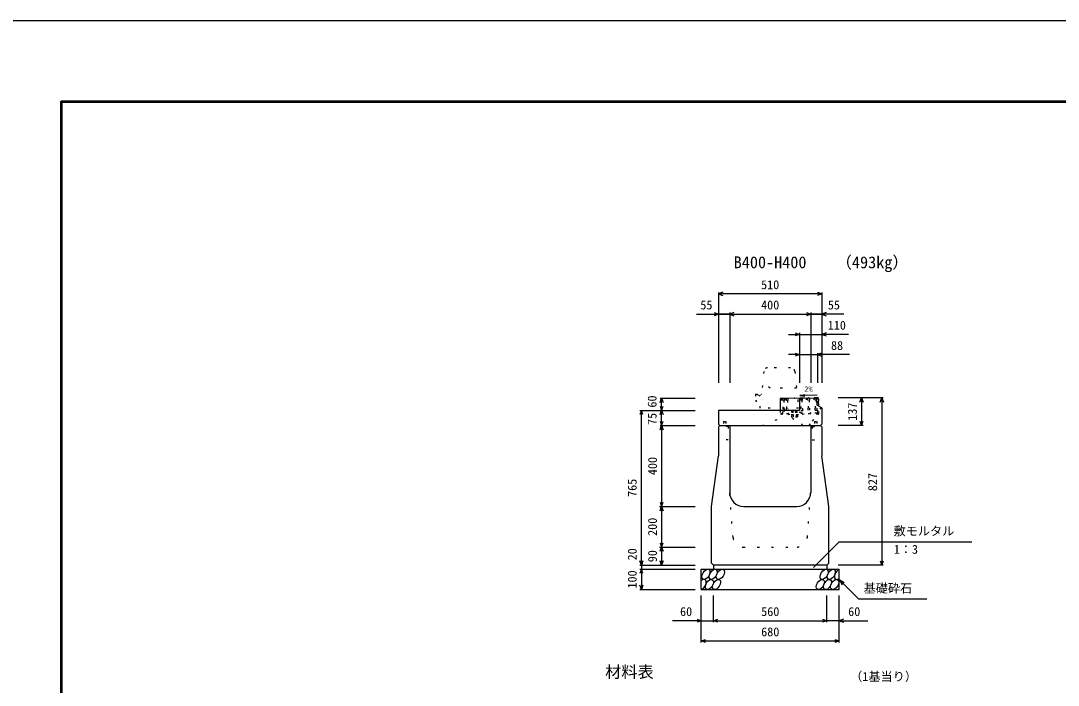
# Model space of a CAD drawing. Units: millimetres, scale not verified. Extents: x -12600 to 12600, y -5940 to 5940.
# Drawn here: x -4000 to 1122, y 2659 to 5940 of the extents above; entities that cross this region are included whole.
import ezdxf
from ezdxf.enums import TextEntityAlignment as Align

# ---------------------------------------------------------------- set-up
doc = ezdxf.new("R2010")
doc.units = ezdxf.units.MM
doc.header["$LTSCALE"] = 40
doc.linetypes.add('DOTTED', pattern=[1.75, 0.25, -1.5])
for name, color, linetype, lineweight in [('0-0_DIM', 7, 'Continuous', 25), ('0-1_Defpoints', 5, 'Continuous', 25), ('0-2_HATCH', 6, 'DOTTED', 25), ('0-5_OUTLINE', 3, 'Continuous', 25), ('0-6_OUTLINE2', 4, 'DOTTED', 25), ('0-7_TXT', 7, 'Continuous', 25), ('0-8_WAKU', 3, 'Continuous', 25)]:
    doc.layers.add(name, color=color, linetype=linetype, lineweight=lineweight)
doc.styles.add('ＭＳ ゴシック', font='')
doc.styles.get('ＭＳ ゴシック').set_extended_font_data('MS Gothic')

msp = doc.modelspace()

# ---------------------------------------------------------------- linework, layer by layer
at = {"layer": '0-0_DIM'}
for p, q in [((-555, 4598.96), (-555, 4151.46)), ((-45, 4591.46), (-555, 4591.46)), ((-45, 4598.96), (-45, 4151.46)), ((-663.38, 4491.46), (-555, 4491.46)), ((-500, 4491.46), (-555, 4491.46)), ((-555, 4491.46), (-500, 4491.46)), ((-500, 4498.96), (-500, 4151.46)), ((-500, 4491.46), (-100, 4491.46)), ((-100, 4498.96), (-100, 4151.46)), ((-100, 4491.46), (-45, 4491.46)), ((-45, 4491.46), (-100, 4491.46)), ((63.38, 4491.46), (-45, 4491.46)), ((-210, 4391.46), (-155, 4391.46)), ((-155, 4398.96), (-155, 4151.46)), ((-155, 4391.46), (-45, 4391.46)), ((86.52, 4391.46), (-45, 4391.46)), ((-155, 4291.46), (-210, 4291.46)), ((-155, 4291.46), (-67, 4291.46)), ((-67, 4298.96), (-67, 4151.46)), ((91.78, 4291.46), (-67, 4291.46)), ((-843.5, 4076.46), (-671, 4076.46)), ((-836, 4016.46), (-836, 4076.46)), ((258.5, 4078.46), (36, 4078.46)), ((151, 4078.46), (151, 3941.46)), ((251, 4078.46), (251, 3251.46)), ((-943.5, 4016.46), (-671, 4016.46)), ((-936, 3251.46), (-936, 4016.46)), ((-836, 3941.46), (-836, 4016.46)), ((-843.5, 3941.46), (-671, 3941.46)), ((158.5, 3941.46), (36, 3941.46)), ((-846.75, 3541.46), (-674.25, 3541.46)), ((-843.5, 3541.46), (-671, 3541.46)), ((-846.75, 3341.46), (-671, 3341.46)), ((-836, 3341.46), (-836, 3251.46)), ((-86.23, 3240.65), (40, 3366.89)), ((40, 3366.89), (694.81, 3366.89)), ((-943.5, 3251.46), (-671, 3251.46)), ((-943.5, 3231.46), (-671, 3231.46)), ((-936, 3251.46), (-936, 3231.46)), ((-936, 3231.46), (-936, 3131.46)), ((258.5, 3251.46), (36, 3251.46)), ((40, 3181.46), (135.76, 3085.71)), ((40, 3181.46), (65.98, 3166.46)), ((40, 3181.46), (55, 3155.48)), ((-943.5, 3131.46), (-671, 3131.46)), ((-640, 2870.1), (-640, 3101.46)), ((-580, 2970.1), (-580, 3101.46)), ((-20, 2970.1), (-20, 3101.46)), ((40, 2870.1), (40, 3101.46)), ((135.76, 3085.71), (473.31, 3085.71)), ((-640, 2977.6), (-781.79, 2977.6)), ((-640, 2977.6), (-580, 2977.6)), ((-580, 2977.6), (-20, 2977.6)), ((40, 2977.6), (-20, 2977.6)), ((40, 2977.6), (181.79, 2977.6)), ((-640, 2877.6), (40, 2877.6))]:
    msp.add_line(p, q, dxfattribs=at)
for points in [[(-533.86, 4599.16), (-555, 4591.46), (-533.86, 4583.77)], [(-66.14, 4599.16), (-45, 4591.46), (-66.14, 4583.77)], [(-576.14, 4499.16), (-555, 4491.46), (-576.14, 4483.77)], [(-478.86, 4499.16), (-500, 4491.46), (-478.86, 4483.77)], [(-121.14, 4499.16), (-100, 4491.46), (-121.14, 4483.77)], [(-23.86, 4499.16), (-45, 4491.46), (-23.86, 4483.77)], [(-176.14, 4399.16), (-155, 4391.46), (-176.14, 4383.77)], [(-23.86, 4399.16), (-45, 4391.46), (-23.86, 4383.77)], [(-176.14, 4299.16), (-155, 4291.46), (-176.14, 4283.77)], [(-45.86, 4299.16), (-67, 4291.46), (-45.86, 4283.77)], [(-843.7, 4055.32), (-836, 4076.46), (-828.3, 4055.32)], [(143.3, 4057.32), (151, 4078.46), (158.7, 4057.32)], [(243.3, 4057.32), (251, 4078.46), (258.7, 4057.32)], [(-928.3, 3995.32), (-936, 4016.46), (-943.7, 3995.32)], [(-843.7, 4037.61), (-836, 4016.46), (-828.3, 4037.61)], [(-843.7, 3995.32), (-836, 4016.46), (-828.3, 3995.32)], [(-843.7, 3962.61), (-836, 3941.46), (-828.3, 3962.61)], [(143.3, 3962.61), (151, 3941.46), (158.7, 3962.61)], [(-843.7, 3920.32), (-836, 3941.46), (-828.3, 3920.32)], [(-836, 3941.46), (-836, 3541.46), (-836, 3341.46)], [(-843.7, 3562.61), (-836, 3541.46), (-828.3, 3562.61)], [(-843.7, 3520.32), (-836, 3541.46), (-828.3, 3520.32)], [(-843.7, 3362.61), (-836, 3341.46), (-828.3, 3362.61)], [(-843.7, 3320.32), (-836, 3341.46), (-828.3, 3320.32)], [(-928.3, 3272.61), (-936, 3251.46), (-943.7, 3272.61)], [(-928.3, 3210.32), (-936, 3231.46), (-943.7, 3210.32)], [(-828.3, 3272.61), (-836, 3251.46), (-843.7, 3272.61)], [(243.3, 3272.61), (251, 3251.46), (258.7, 3272.61)], [(-928.3, 3152.61), (-936, 3131.46), (-943.7, 3152.61)], [(-661.14, 2985.29), (-640, 2977.6), (-661.14, 2969.9)], [(-558.86, 2969.9), (-580, 2977.6), (-558.86, 2985.29)], [(-41.14, 2985.29), (-20, 2977.6), (-41.14, 2969.9)], [(61.14, 2985.29), (40, 2977.6), (61.14, 2969.9)], [(-618.86, 2869.9), (-640, 2877.6), (-618.86, 2885.29)], [(18.86, 2885.29), (40, 2877.6), (18.86, 2869.9)]]:
    msp.add_lwpolyline(points, dxfattribs=at)
at = {"layer": '0-1_Defpoints'}
msp.add_lwpolyline([(-4200, -5940), (12600, -5940), (12600, 5940), (-4200, 5940)], close=True, dxfattribs=at)
at = {"layer": '0-2_HATCH'}
for p, q in [((-240.76, 3994.82), (-242.28, 4074.8)), ((-71.31, 4077.56), (-238.28, 4074.38)), ((-219.61, 4074.73), (-231.23, 4072.04)), ((-219.5, 4068.73), (-231.16, 4068.51)), ((-212.61, 4074.87), (-211.19, 3999.88)), ((-61.32, 4078.25), (-155, 4076.46)), ((-148.96, 4076.08), (-147.53, 4001.09)), ((-113.63, 4076.75), (-141.85, 4070.21)), ((-113.52, 4070.75), (-141.85, 4070.21)), ((-78.31, 4077.42), (-106.52, 4070.89)), ((-78.19, 4071.43), (-106.52, 4070.89)), ((-64.46, 4007.17), (-65.82, 4078.16)), ((-61, 4061.56), (-61.32, 4078.25)), ((-68.88, 4002.59), (-240.85, 3999.31)), ((-62.79, 3998.2), (-240.76, 3994.82)), ((-236.85, 3999.39), (-237.32, 4024.39)), ((-237.13, 4014.39), (-211.47, 4014.88)), ((-147.62, 4005.59), (-211.27, 4004.38)), ((-195.54, 3995.68), (-162.54, 3996.31)), ((-190, 4014.14), (-192.46, 4012.22)), ((-192.3, 4004.72), (-192.46, 4012.22)), ((-166.06, 4005.26), (-192.3, 4004.72)), ((-192.06, 4012.57), (-190, 4014.14)), ((-168.75, 4014.58), (-190, 4014.14)), ((-186.06, 4004.85), (-186.21, 4012.35)), ((-172.31, 4005.13), (-172.46, 4012.63)), ((-166.63, 4013.09), (-168.75, 4014.58)), ((-166.06, 4005.26), (-166.21, 4012.76)), ((-162.54, 3996.31), (-162.51, 3994.81)), ((-147.82, 4016.09), (-70.16, 4017.57)), ((-110.87, 4001.79), (-110.79, 3997.29)), ((-70.35, 4027.57), (-69.88, 4002.57)), ((-59.85, 4001.26), (-60.53, 4036.63)), ((-192.63, 3981.73), (-192.86, 3994.23)), ((-164.92, 3982.26), (-192.63, 3981.73)), ((-185.94, 3994.36), (-185.7, 3981.86)), ((-172.08, 3994.62), (-171.85, 3982.13)), ((-165.16, 3994.76), (-164.92, 3982.26))]:
    msp.add_line(p, q, dxfattribs=at)
at = {"layer": '0-2_HATCH', "linetype": 'Continuous'}
msp.add_line((-60.53, 4036.63), (-61, 4061.56), dxfattribs=at)
msp.add_lwpolyline([(-155, 4076.46), (-251.28, 4074.63), (-250.18, 4016.46)], dxfattribs=at)
at = {"layer": '0-2_HATCH'}
for points in [[(-237.32, 4024.39), (-235.82, 4024.41), (-236.59, 4064.41), (-238.09, 4064.38), (-238.28, 4074.38)], [(-232.78, 4074.48), (-233.29, 4075.17), (-236.29, 4075.12), (-236.78, 4074.41)], [(-231.28, 4074.51), (-231.09, 4064.51), (-232.59, 4064.48), (-231.82, 4024.49), (-230.33, 4024.52), (-230.13, 4014.52)], [(-218.47, 4014.74), (-218.66, 4024.74), (-217.16, 4024.77), (-217.92, 4064.76), (-219.42, 4064.73), (-219.61, 4074.73)], [(-214.11, 4074.84), (-214.63, 4075.53), (-217.63, 4075.47), (-218.11, 4074.76)], [(-212.42, 4064.87), (-213.92, 4064.84), (-213.16, 4024.85), (-211.66, 4024.87)], [(-178.79, 4075.51), (-179.3, 4076.2), (-182.3, 4076.14), (-182.79, 4075.43)], [(-148.01, 4026.09), (-146.51, 4026.12), (-147.27, 4066.11), (-148.77, 4066.08)], [(-143.46, 4076.18), (-143.97, 4076.87), (-146.97, 4076.82), (-147.46, 4076.11)], [(-141.96, 4076.21), (-141.77, 4066.21), (-143.27, 4066.18), (-142.51, 4026.19), (-141.01, 4026.22), (-140.82, 4016.22)], [(-112.49, 4016.76), (-112.68, 4026.76), (-111.18, 4026.79), (-111.94, 4066.78), (-113.44, 4066.75), (-113.63, 4076.75)], [(-108.13, 4076.86), (-108.65, 4077.55), (-111.65, 4077.49), (-112.13, 4076.78)], [(-106.63, 4076.88), (-106.44, 4066.89), (-107.94, 4066.86), (-107.18, 4026.86), (-105.68, 4026.89), (-105.49, 4016.9)], [(-77.16, 4017.43), (-77.35, 4027.43), (-75.85, 4027.46), (-76.61, 4067.45), (-78.11, 4067.43), (-78.31, 4077.42)], [(-72.81, 4077.53), (-73.32, 4078.22), (-76.32, 4078.16), (-76.81, 4077.45)], [(-71.31, 4077.56), (-71.12, 4067.56), (-72.62, 4067.53), (-71.85, 4027.54), (-70.35, 4027.57)], [(-250.18, 4016.46), (-249.86, 3999.64), (-240.86, 3999.81)], [(-162.51, 3994.81), (-195.51, 3994.18), (-195.54, 3995.68)]]:
    msp.add_lwpolyline(points, dxfattribs=at)
for centre, radius, start, end in [((-189.27, 4009), 4.53, 47.57461, 134.78335), ((-178.96, 3994.21), 19.53, 70.56972, 111.78823), ((-169.27, 4009.41), 4.53, 47.57461, 134.78335), ((-68.96, 4007.09), 4.5, 271.09113, 1.09113), ((-62.85, 4001.2), 3, 271.09113, 1.09113), ((-178.77, 3981.99), 11, 181.09113, 1.09113)]:
    msp.add_arc(centre, radius, start, end, dxfattribs=at)
at = {"layer": '0-2_HATCH', "linetype": 'Continuous'}
for centre in [(-617.11, 3206.46), (-581.63, 3206.46), (-546.16, 3206.46), (-33.95, 3206.46), (1.52, 3206.46), (-600.23, 3156.46), (-564.75, 3156.46), (-52.55, 3156.46), (-17.07, 3156.46), (18.41, 3156.46)]:
    msp.add_ellipse(centre, major_axis=(14.54, 23.54), ratio=0.5792, dxfattribs=at)
for centre, start_param, end_param in [((37, 3206.46), 0.6666252, 4.1103269), ((-635.7, 3156.46), 3.7419964, 7.318141)]:
    msp.add_ellipse(centre, major_axis=(14.54, 23.54), ratio=0.5792, start_param=start_param, end_param=end_param, dxfattribs=at)
at = {"layer": '0-5_OUTLINE', "linetype": 'DOTTED'}
for p, q in [((-331.81, 4208.41), (-343, 4096.46)), ((-199.54, 4226.41), (-313.34, 4226.41)), ((-178.2, 4208.45), (-160, 4026.46)), ((-373, 4096.46), (-373, 4066.46)), ((-373, 4096.46), (-365, 4096.46)), ((-373, 4066.46), (-350, 4026.46)), ((-365, 4096.46), (-355, 4086.46)), ((-160, 4026.46), (-350, 4026.46))]:
    msp.add_line(p, q, dxfattribs=at)
at = {"layer": '0-5_OUTLINE'}
for p, q in [((-155, 4076.46), (-67, 4078.14)), ((-155, 4076.46), (-155, 4016.46)), ((-70, 4051.56), (-61, 4061.56)), ((-70, 4051.56), (-70, 4041.56)), ((-67, 4078.14), (-61, 4072.25)), ((-61, 4072.25), (-61, 4061.56)), ((-155, 4016.46), (-555, 4016.46)), ((-555, 4016.46), (-555, 3947.46)), ((-45, 4028.56), (-70, 4041.56)), ((-45, 4028.56), (-45, 3947.46)), ((-51, 3941.46), (-45, 3947.46)), ((-555, 3935.46), (-549, 3941.46)), ((-555, 3935.46), (-555, 3791.46)), ((-500, 3941.46), (-500, 3611.46)), ((-100, 3941.46), (-100, 3611.46)), ((-51, 3941.46), (-45, 3935.46)), ((-45, 3935.46), (-45, 3791.46)), ((-590, 3541.46), (-555, 3791.46)), ((-10, 3541.46), (-45, 3791.46)), ((-590, 3261.46), (-590, 3541.46)), ((-430, 3541.46), (-170, 3541.46)), ((-10, 3261.46), (-10, 3541.46)), ((-640, 3231.46), (40, 3231.46)), ((-640, 3131.46), (-640, 3231.46)), ((-590, 3261.46), (-580, 3251.46)), ((-20, 3251.46), (-580, 3251.46)), ((-580, 3251.46), (-580, 3231.46)), ((-20, 3251.46), (-10, 3261.46)), ((-20, 3251.46), (-20, 3231.46)), ((40, 3131.46), (40, 3231.46)), ((-640, 3131.46), (40, 3131.46))]:
    msp.add_line(p, q, dxfattribs=at)
at = {"layer": '0-5_OUTLINE', "linetype": 'DOTTED'}
msp.add_lwpolyline([(-355, 4086.46), (-345, 4096.46), (-343, 4096.46)], dxfattribs=at)
at = {"layer": '0-5_OUTLINE'}
msp.add_lwpolyline([(-555, 3947.46), (-549, 3941.46), (-51, 3941.46)], dxfattribs=at)
at = {"layer": '0-5_OUTLINE', "linetype": 'DOTTED'}
for centre, start, end in [((-311.9, 4206.46), 94.13229, 174.40835), ((-198.1, 4206.46), 4.08463, 93.6009)]:
    msp.add_arc(centre, 20, start, end, dxfattribs=at)
at = {"layer": '0-5_OUTLINE'}
for centre, start, end in [((-430, 3611.46), 180, 270), ((-170, 3611.46), 270, 0)]:
    msp.add_arc(centre, 70, start, end, dxfattribs=at)
at = {"layer": '0-6_OUTLINE2'}
for p, q in [((-350, 4026.46), (-343, 4096.46)), ((-340.12, 3941.46), (-208.77, 3995.42)), ((-146.21, 3941.62), (-70, 4041.56)), ((-107.2, 3941.46), (-59.88, 4002.76)), ((-48.67, 4030.47), (-105.81, 3941.62)), ((-531, 3961.96), (-519, 3961.96)), ((-531, 3961.96), (-531, 3936.96)), ((-519, 3961.96), (-519, 3936.96)), ((-81, 3961.96), (-69, 3961.96)), ((-81, 3961.96), (-81, 3936.96)), ((-69, 3961.96), (-69, 3936.96)), ((-508, 3936.96), (-553.5, 3936.96)), ((-508, 3936.96), (-508, 3871.46)), ((-92, 3936.96), (-92, 3871.46)), ((-92, 3936.96), (-46.5, 3936.96)), ((-508, 3871.46), (-555, 3871.46)), ((-92, 3871.46), (-45, 3871.46)), ((-483.43, 3387.77), (-500, 3611.46)), ((-116.57, 3387.77), (-100, 3611.46)), ((-433.57, 3341.46), (-166.43, 3341.46))]:
    msp.add_line(p, q, dxfattribs=at)
msp.add_lwpolyline([(-170, 4126.46), (-300, 4126.46), (-337, 4156.46)], dxfattribs=at)
for centre, start, end in [((-433.57, 3391.46), 184.23639, 270), ((-166.43, 3391.46), 270, 355.76361)]:
    msp.add_arc(centre, 50, start, end, dxfattribs=at)
at = {"layer": '0-7_TXT'}
msp.add_line((-153.28, 4090.4), (-129.56, 4086.72), dxfattribs=at)
msp.add_lwpolyline([(-68.72, 4092.14), (-153.28, 4090.4), (-129.73, 4095.05)], dxfattribs=at)
at = {"layer": '0-8_WAKU', "lineweight": 50}
msp.add_lwpolyline([(-3800, -5540), (12200, -5540), (12200, 5540), (-3800, 5540)], close=True, dxfattribs=at)

# ---------------------------------------------------------------- texts
at = {"layer": '0-0_DIM', "style": 'ＭＳ ゴシック'}
for s, p in [('510', (-345, 4601.46)), ('55', (-644.84, 4501.46)), ('400', (-345, 4501.46)), ('55', (-15.16, 4501.46)), ('110', (-15.98, 4401.46)), ('88', (0.19, 4301.46)), ('敷モルタル', (308.94, 3385.62)), ('1：3', (309.94, 3294.93)), ('基礎砕石', (161.32, 3102.88)), ('60', (-745, 2987.6)), ('560', (-344.47, 2987.6)), ('60', (85, 2987.6)), ('680', (-344.47, 2887.6))]:
    msp.add_text(s, height=43.99, dxfattribs=at).set_placement(p, align=Align.BOTTOM_LEFT)
for s, p in [('60', (-847.84, 4030.08)), ('137', (141, 3964.96)), ('75', (-847.84, 3944.32)), ('400', (-846, 3696.46)), ('827', (241, 3617.46)), ('765', (-946, 3588.96)), ('200', (-846, 3396.46)), ('20', (-946, 3275.78)), ('90', (-846, 3266.46)), ('100', (-946, 3136.46))]:
    msp.add_text(s, height=43.99, rotation=90, dxfattribs=at).set_placement(p, align=Align.BOTTOM_LEFT)
at = {"layer": '0-7_TXT', "style": 'ＭＳ ゴシック'}
for s, height, p in [('B400-H400', 58.65, (-480, 4700.44)), ('（493kg）', 58.65, (23.7, 4700.44)), ('2%', 26.39, (-131.82, 4100.21)), ('材料表', 58.65, (-1115, 2678.36)), ('（1基当り）', 43.99, (95, 2667.36))]:
    msp.add_text(s, height=height, dxfattribs=at).set_placement(p, align=Align.BOTTOM_LEFT)

doc.saveas('drawing.dxf')
